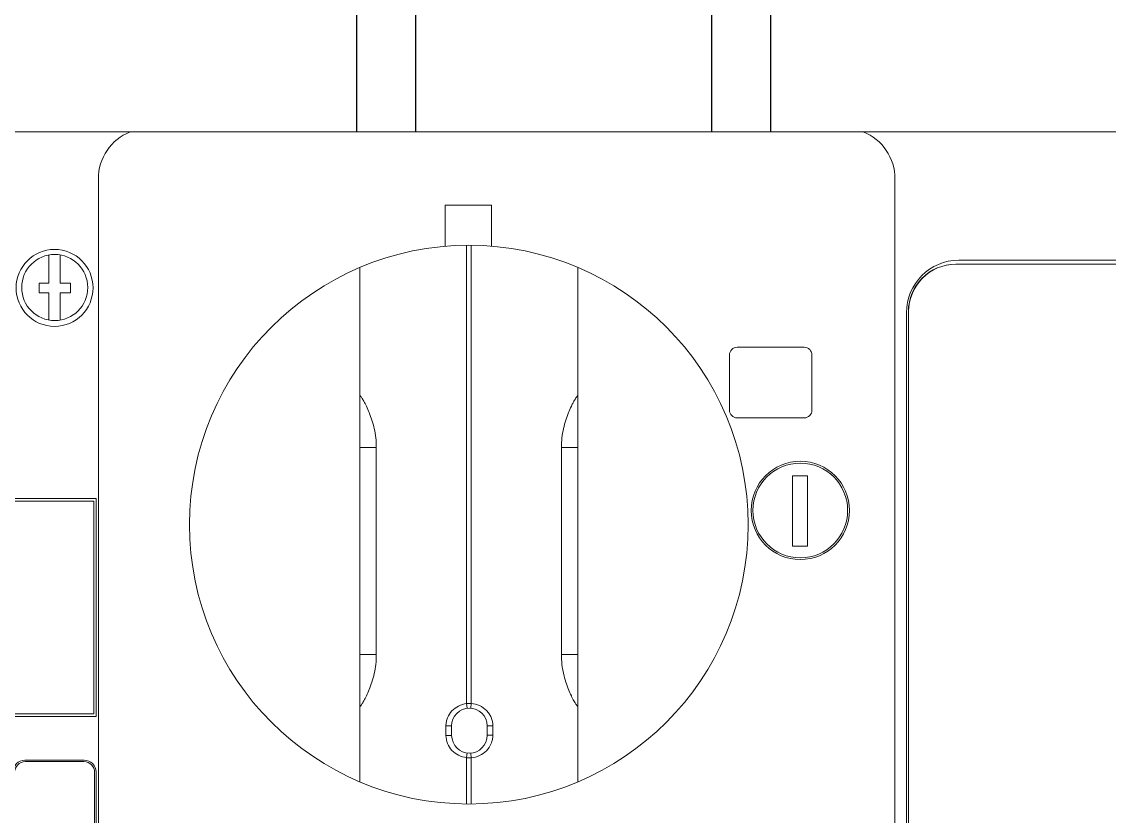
# Model space of a CAD drawing. Header units: millimetres. Extents: x 0 to 69574, y -5 to 41746.
# Drawn here: x 39173.4 to 39265.3, y 32255.6 to 32322.7 of the extents above; entities that cross this region are included whole.
import ezdxf

# ---------------------------------------------------------------- set-up
doc = ezdxf.new("R2010")
doc.units = ezdxf.units.MM
doc.set_wipeout_variables(frame=1)
doc.layers.add('000-PI-Oprema', color=30, linetype='Continuous', lineweight=5)
doc.layers.add('004-PI-DIN Šina', color=3, linetype='Continuous')

# ---------------------------------------------------------------- blocks, each defined once
blk = doc.blocks.new('*U581')
at = {"layer": '004-PI-DIN Šina'}
blk.add_lwpolyline([(220, -17.5), (220, 17.5), (0, 17.5), (0, -17.5)], close=True, dxfattribs=at)
for points in [[(0, 12.5), (220, 12.5)], [(0, -12.5), (220, -12.5)]]:
    blk.add_lwpolyline(points, dxfattribs=at)
blk = doc.blocks.new('GV4P115B')
blk.add_wipeout([(46057.243, 38189.139), (46189.541, 38189.139), (46189.52, 38189.447), (46208.828, 38189.454), (46208.829, 38187.954), (46211.329, 38187.955), (46211.359, 38109.955), (46208.859, 38109.954), (46208.859, 38108.767), (46208.333, 38108.767), (46208.333, 38108.451), (46057.243, 38108.451), (46057.243, 38109.951), (46056.943, 38109.951), (46056.943, 38187.951), (46057.243, 38187.951)]).dxf.layer = '000-PI-Oprema'
at = {"layer": '000-PI-Oprema'}
for p, q in [((46057.243, 38189.139), (46189.533, 38189.139)), ((46094.443, 38112.751), (46094.443, 38185.152)), ((46161.743, 38185.152), (46161.743, 38112.751)), ((46123.753, 38179.465), (46123.753, 38182.951)), ((46127.653, 38182.951), (46123.753, 38182.951)), ((46127.653, 38182.951), (46127.653, 38179.472)), ((46125.537, 38140.835), (46125.537, 38179.548)), ((46125.949, 38179.548), (46125.949, 38140.844)), ((46090.256, 38178.728), (46090.256, 38176.341)), ((46091.223, 38178.734), (46091.223, 38176.341)), ((46116.537, 38166.83), (46116.537, 38177.68)), ((46134.949, 38177.68), (46134.949, 38166.83)), ((46189.572, 38177.951), (46166.898, 38177.951)), ((46189.533, 38178.287), (46167.143, 38178.287)), ((46089.429, 38176.341), (46089.429, 38175.544)), ((46090.256, 38176.341), (46089.429, 38176.341)), ((46092.091, 38176.341), (46091.223, 38176.341)), ((46092.091, 38175.544), (46092.091, 38176.341)), ((46089.429, 38175.544), (46090.256, 38175.544)), ((46090.256, 38175.544), (46090.256, 38173.234)), ((46091.223, 38173.228), (46091.223, 38175.544)), ((46091.223, 38175.544), (46092.091, 38175.544)), ((46162.708, 38173.851), (46162.708, 38124.051)), ((46162.877, 38173.951), (46162.877, 38123.951)), ((46162.898, 38173.951), (46162.877, 38173.951)), ((46162.898, 38173.951), (46162.898, 38123.951)), ((46148.411, 38170.934), (46154.076, 38170.934)), ((46147.761, 38165.618), (46147.761, 38170.284)), ((46154.726, 38170.284), (46154.726, 38165.618)), ((46116.537, 38166.803), (46116.537, 38140.64)), ((46116.551, 38166.83), (46116.551, 38166.83)), ((46134.936, 38166.83), (46134.935, 38166.83)), ((46134.949, 38140.64), (46134.949, 38166.803)), ((46154.076, 38164.969), (46148.411, 38164.969)), ((46117.926, 38162.472), (46116.537, 38162.472)), ((46117.926, 38144.967), (46117.926, 38162.467)), ((46133.561, 38162.472), (46134.949, 38162.472)), ((46133.561, 38162.467), (46133.561, 38144.967)), ((46153.095, 38154.145), (46153.095, 38160.081)), ((46153.095, 38160.081), (46154.36, 38160.081)), ((46154.36, 38160.081), (46154.36, 38154.145)), ((46085.943, 38158.151), (46094.243, 38158.151)), ((46094.068, 38157.926), (46086.118, 38157.926)), ((46094.068, 38139.976), (46094.068, 38157.926)), ((46094.243, 38158.151), (46094.243, 38139.751)), ((46154.36, 38154.145), (46153.095, 38154.145)), ((46117.926, 38144.972), (46116.537, 38144.972)), ((46133.561, 38144.972), (46134.949, 38144.972)), ((46116.537, 38134.223), (46116.537, 38140.612)), ((46116.551, 38140.612), (46116.551, 38140.612)), ((46125.537, 38140.835), (46125.59, 38140.438)), ((46125.915, 38140.446), (46125.949, 38140.844)), ((46134.935, 38140.612), (46134.936, 38140.612)), ((46134.949, 38140.612), (46134.949, 38134.223)), ((46094.243, 38139.751), (46085.943, 38139.751)), ((46086.118, 38139.976), (46094.068, 38139.976)), ((46124.286, 38138.947), (46123.809, 38138.946)), ((46123.811, 38138.146), (46123.809, 38138.946)), ((46124.286, 38138.947), (46124.288, 38138.147)), ((46127.286, 38138.955), (46127.766, 38138.956)), ((46127.288, 38138.155), (46127.286, 38138.955)), ((46127.288, 38138.155), (46127.769, 38138.156)), ((46127.766, 38138.956), (46127.769, 38138.156)), ((46124.288, 38138.147), (46123.811, 38138.146)), ((46125.59, 38136.664), (46125.537, 38136.268)), ((46125.949, 38136.258), (46125.915, 38136.657)), ((46093.254, 38136.062), (46088.233, 38136.062)), ((46088.262, 38135.932), (46093.224, 38135.932)), ((46125.537, 38132.354), (46125.537, 38136.268)), ((46125.949, 38136.258), (46125.949, 38132.354)), ((46094.124, 38135.032), (46094.124, 38128.87)), ((46094.254, 38128.841), (46094.254, 38135.062))]:
    blk.add_line(p, q, dxfattribs=at)
for centre, radius in [((46125.743, 38155.951), 23.598), ((46090.743, 38175.951), 3.25), ((46090.756, 38175.981), 2.792), ((46153.743, 38157.151), 4.15), ((46153.743, 38157.151), 4)]:
    blk.add_circle(centre, radius, dxfattribs=at)
for centre, radius, start, end in [((46098.743, 38185.152), 4.3, 111.98187, 180), ((46157.444, 38185.152), 4.3, 0, 68.01813), ((46167.143, 38173.851), 4.435, 90, 180), ((46166.877, 38173.951), 4, 90.00132, 180.00086), ((46166.898, 38173.951), 4, 90.00132, 180.00086), ((46148.411, 38170.284), 0.65, 89.99913, 180.00087), ((46154.076, 38170.284), 0.65, 359.99913, 90.00087), ((46148.411, 38165.618), 0.65, 179.99913, 270.00087), ((46154.076, 38165.618), 0.65, 269.99913, 0.00087), ((46125.786, 38138.951), 1.5, 0.14301, 180.143), ((46125.786, 38138.951), 1.9, 85.06184, 97.5126), ((46125.788, 38138.151), 1.5, 180.14301, 0.143), ((46088.233, 38135.062), 1, 89.99913, 180.00094), ((46088.262, 38135.032), 0.9, 89.99823, 180.00149), ((46093.224, 38135.032), 0.9, 359.99834, 90.00149), ((46093.254, 38135.062), 1, 359.99913, 90.00087), ((46125.788, 38138.151), 1.9, 262.42665, 274.87772)]:
    blk.add_arc(centre, radius, start, end, dxfattribs=at)
for centre, ratio, start_param, end_param in [((46125.537, 38166.853), 0.045372, -3.086008, -3.044133), ((46125.537, 38140.589), 0.045085, 3.044128, 3.086009)]:
    blk.add_ellipse(centre, major_axis=(9, 0), ratio=ratio, start_param=start_param, end_param=end_param, dxfattribs=at)
for points, knots in [([(46116.539, 38166.818), (46116.538, 38166.817), (46116.537, 38166.812), (46116.537, 38166.807), (46116.537, 38166.803)], [0, 0, 0, 0, 0.216959, 1, 1, 1, 1]), ([(46116.551, 38166.83), (46116.548, 38166.83), (46116.541, 38166.827), (46116.539, 38166.821), (46116.539, 38166.818)], [0, 0, 0, 0, 0.436709, 1, 1, 1, 1]), ([(46116.58, 38166.813), (46116.598, 38166.797), (46116.638, 38166.747), (46116.703, 38166.654), (46116.783, 38166.524), (46116.876, 38166.361), (46116.98, 38166.165), (46117.137, 38165.849), (46117.339, 38165.388), (46117.567, 38164.762), (46117.761, 38164.051), (46117.894, 38163.277), (46117.926, 38162.74), (46117.926, 38162.467)], [0, 0, 0, 0, 0.016055, 0.040859, 0.074039, 0.115025, 0.163201, 0.217921, 0.344505, 0.490225, 0.650985, 0.82257, 1, 1, 1, 1]), ([(46133.561, 38162.467), (46133.561, 38162.74), (46133.592, 38163.278), (46133.725, 38164.053), (46133.92, 38164.763), (46134.148, 38165.39), (46134.351, 38165.851), (46134.508, 38166.167), (46134.611, 38166.363), (46134.705, 38166.526), (46134.785, 38166.655), (46134.849, 38166.748), (46134.889, 38166.797), (46134.907, 38166.814)], [0, 0, 0, 0, 0.177555, 0.34925, 0.510096, 0.655866, 0.782456, 0.837158, 0.885299, 0.926232, 0.95934, 0.984053, 1, 1, 1, 1]), ([(46134.935, 38166.83), (46134.931, 38166.83), (46134.921, 38166.825), (46134.912, 38166.818), (46134.907, 38166.814)], [0, 0, 0, 0, 0.391968, 1, 1, 1, 1]), ([(46134.949, 38166.803), (46134.949, 38166.807), (46134.949, 38166.814), (46134.947, 38166.823), (46134.942, 38166.829), (46134.938, 38166.83), (46134.936, 38166.83)], [0, 0, 0, 0, 0.357562, 0.623143, 0.819905, 1, 1, 1, 1]), ([(46117.926, 38144.967), (46117.926, 38144.695), (46117.894, 38144.158), (46117.761, 38143.384), (46117.567, 38142.675), (46117.339, 38142.049), (46117.136, 38141.59), (46116.98, 38141.274), (46116.876, 38141.079), (46116.783, 38140.917), (46116.703, 38140.788), (46116.638, 38140.694), (46116.598, 38140.645), (46116.58, 38140.629)], [0, 0, 0, 0, 0.177568, 0.349275, 0.510109, 0.655834, 0.782356, 0.837026, 0.885143, 0.92607, 0.959198, 0.983964, 1, 1, 1, 1]), ([(46133.561, 38144.967), (46133.561, 38144.694), (46133.592, 38144.157), (46133.725, 38143.383), (46133.92, 38142.674), (46134.148, 38142.048), (46134.351, 38141.588), (46134.507, 38141.273), (46134.611, 38141.078), (46134.704, 38140.916), (46134.784, 38140.787), (46134.849, 38140.694), (46134.889, 38140.645), (46134.907, 38140.629)], [0, 0, 0, 0, 0.177661, 0.349441, 0.510339, 0.656091, 0.782619, 0.837272, 0.885362, 0.926256, 0.959339, 0.984041, 1, 1, 1, 1]), ([(46116.537, 38140.64), (46116.537, 38140.636), (46116.538, 38140.629), (46116.54, 38140.62), (46116.544, 38140.613), (46116.549, 38140.612), (46116.551, 38140.612)], [0, 0, 0, 0, 0.357623, 0.623198, 0.819864, 1, 1, 1, 1]), ([(46125.537, 38140.835), (46125.307, 38140.806), (46124.852, 38140.668), (46124.283, 38140.246), (46123.962, 38139.745), (46123.83, 38139.297), (46123.809, 38139.063), (46123.809, 38138.946)], [0, 0, 0, 0, 0.250201, 0.499605, 0.748921, 0.874418, 1, 1, 1, 1]), ([(46127.767, 38138.956), (46127.766, 38139.195), (46127.691, 38139.557), (46127.464, 38139.98), (46127.16, 38140.352), (46126.66, 38140.702), (46126.187, 38140.825), (46125.949, 38140.844)], [0, 0, 0, 0, 0.249999, 0.375224, 0.500325, 0.749688, 1, 1, 1, 1]), ([(46134.907, 38140.629), (46134.912, 38140.624), (46134.92, 38140.617), (46134.931, 38140.612), (46134.935, 38140.612)], [0, 0, 0, 0, 0.608359, 1, 1, 1, 1]), ([(46134.936, 38140.612), (46134.938, 38140.612), (46134.945, 38140.615), (46134.947, 38140.621), (46134.948, 38140.624)], [0, 0, 0, 0, 0.439156, 1, 1, 1, 1]), ([(46134.948, 38140.624), (46134.948, 38140.626), (46134.949, 38140.631), (46134.949, 38140.636), (46134.949, 38140.64)], [0, 0, 0, 0, 0.215819, 1, 1, 1, 1]), ([(46125.949, 38136.258), (46126.188, 38136.277), (46126.663, 38136.401), (46127.264, 38136.821), (46127.605, 38137.332), (46127.745, 38137.794), (46127.768, 38138.035), (46127.768, 38138.156)], [0, 0, 0, 0, 0.250252, 0.4996, 0.748829, 0.87436, 1, 1, 1, 1]), ([(46123.81, 38138.146), (46123.811, 38137.915), (46123.904, 38137.449), (46124.288, 38136.855), (46124.855, 38136.434), (46125.308, 38136.297), (46125.537, 38136.268)], [0, 0, 0, 0, 0.250248, 0.499793, 0.749478, 1, 1, 1, 1])]:
    blk.add_open_spline(points, degree=3, knots=knots, dxfattribs=at)

msp = doc.modelspace()

# ---------------------------------------------------------------- block references
at = {"rotation": 270}
msp.add_blockref('*U581', (39219.172, 32439.404), dxfattribs=at)

# ---------------------------------------------------------------- next in the draw order: block references
at = {"layer": '000-PI-Oprema'}
msp.add_blockref('GV4P115B', (-6914.571, -5875.737), dxfattribs=at)

doc.saveas('drawing.dxf')
